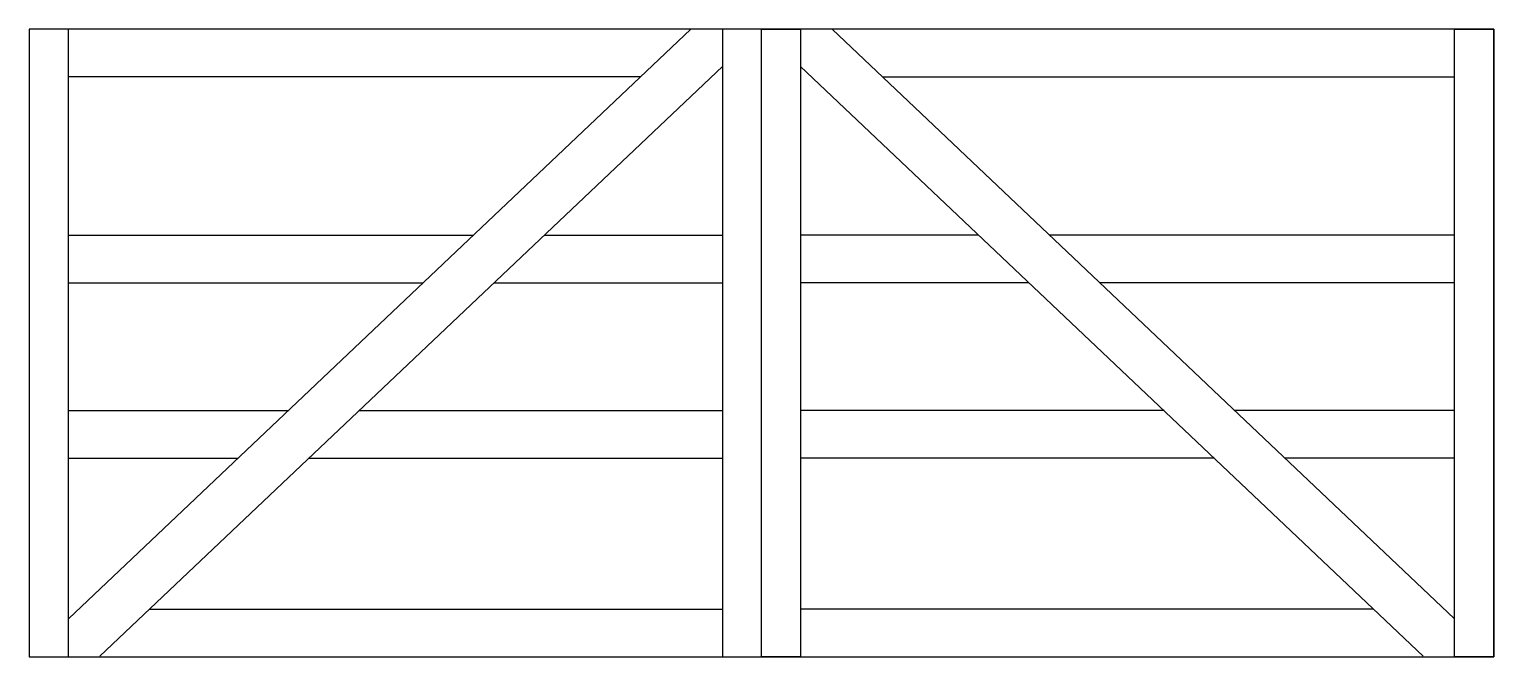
# Model space of a CAD drawing. Extents: x -3.5 to 3.5, y -1.5 to 1.5.
import ezdxf

# ---------------------------------------------------------------- set-up
doc = ezdxf.new("R2010")
doc.units = 0

msp = doc.modelspace()

# ---------------------------------------------------------------- linework, layer by layer
for p, q in [((-3.3129, -1.319), (-0.3375, 1.5)), ((3.3129, -1.319), (0.3375, 1.5)), ((-0.5781, 1.2721), (-3.3129, 1.2721)), ((-3.1625, -1.4969), (-0.1871, 1.3221)), ((3.1625, -1.4969), (0.1871, 1.3221)), ((0.5781, 1.2721), (3.3129, 1.2721))]:
    msp.add_line(p, q)
for points in [[(-3.5, -1.5), (3.5, -1.5), (3.5, 1.5), (-3.5, 1.5)], [(-3.3129, 1.5), (-3.5, 1.5), (-3.5, -1.5), (-3.3129, -1.5)], [(0, 1.5), (-0.1871, 1.5), (-0.1871, -1.5), (0, -1.5)], [(0, 1.5), (0.1871, 1.5), (0.1871, -1.5), (0, -1.5)], [(3.3129, 1.5), (3.5, 1.5), (3.5, -1.5), (3.3129, -1.5)]]:
    msp.add_lwpolyline(points, close=True)
for points in [[(-3.3129, 0.5162), (-1.3759, 0.5162)], [(-1.4622, 0.5162), (-1.3759, 0.5162)], [(-1.0377, 0.5162), (-0.1871, 0.5162)], [(1.0377, 0.5162), (0.1871, 0.5162)], [(3.3129, 0.5162), (1.3759, 0.5162)], [(1.4622, 0.5162), (1.3759, 0.5162)], [(-3.3129, 0.2883), (-1.6165, 0.2883)], [(-1.7028, 0.2883), (-1.6165, 0.2883)], [(-1.2783, 0.2883), (-0.1871, 0.2883)], [(1.2783, 0.2883), (0.1871, 0.2883)], [(3.3129, 0.2883), (1.6165, 0.2883)], [(1.7028, 0.2883), (1.6165, 0.2883)], [(-3.3129, -0.3235), (-2.2622, -0.3235)], [(-1.924, -0.3235), (-0.1871, -0.3235)], [(-1.924, -0.3235), (-1.8005, -0.3235)], [(1.924, -0.3235), (0.1871, -0.3235)], [(1.924, -0.3235), (1.8005, -0.3235)], [(3.3129, -0.3235), (2.2622, -0.3235)], [(-3.3129, -0.5514), (-2.5028, -0.5514)], [(-2.1645, -0.5514), (-0.1871, -0.5514)], [(-2.1645, -0.5514), (-2.041, -0.5514)], [(2.1645, -0.5514), (0.1871, -0.5514)], [(2.1645, -0.5514), (2.041, -0.5514)], [(3.3129, -0.5514), (2.5028, -0.5514)], [(-2.9252, -1.2721), (-0.1871, -1.2721)], [(2.9252, -1.2721), (0.1871, -1.2721)]]:
    msp.add_lwpolyline(points)

doc.saveas('drawing.dxf')
